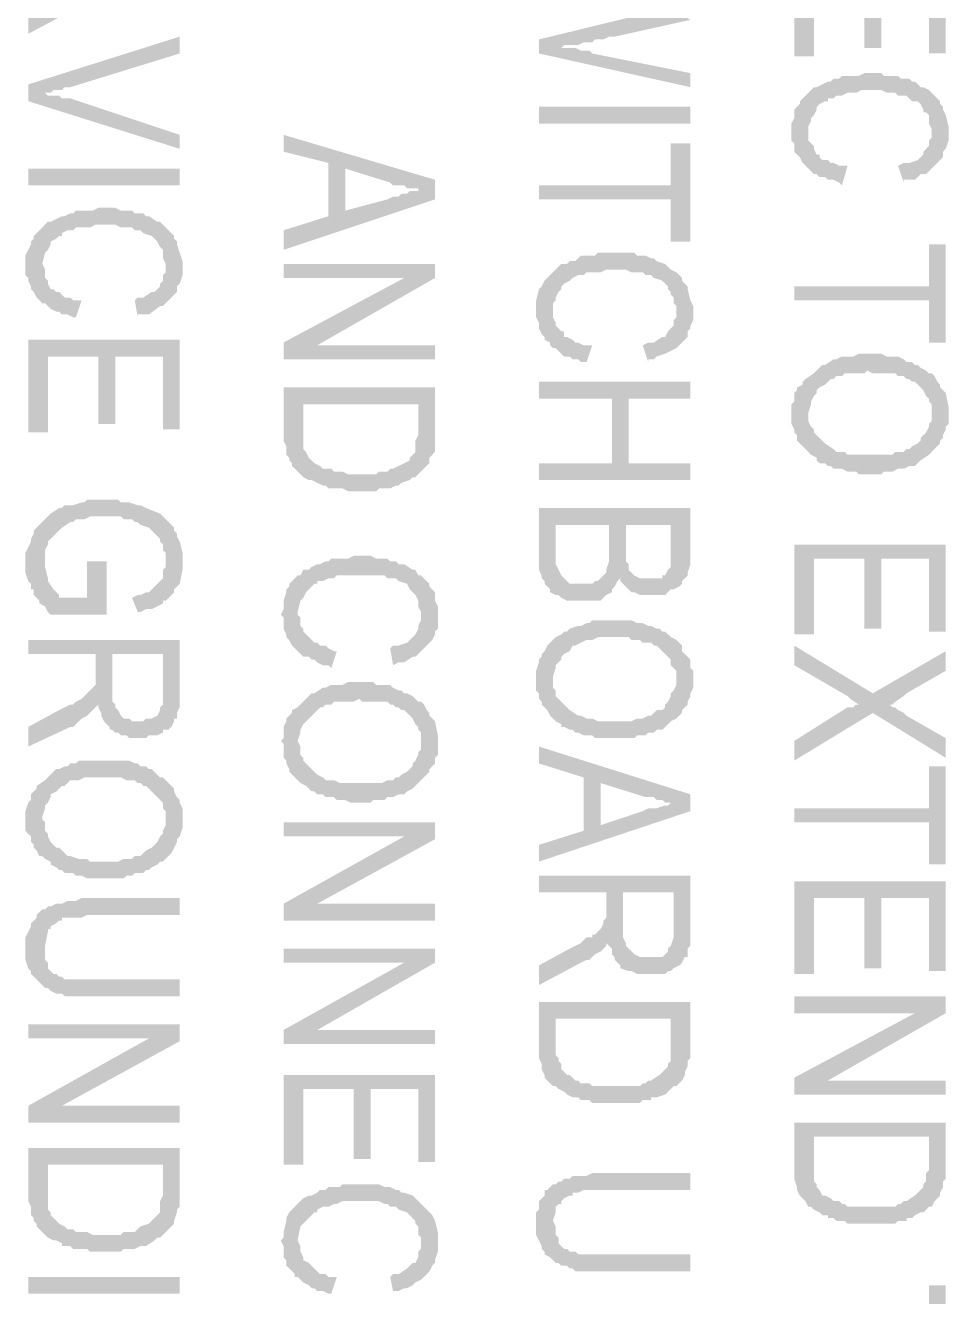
# Model space of a CAD drawing. Header units: inches. Extents: x -186 to 186, y -282 to 282.
# Drawn here: x -18.96 to -6.78, y -17.63 to -0.85 of the extents above; entities that cross this region are included whole.
import ezdxf

# ---------------------------------------------------------------- set-up
doc = ezdxf.new("R2010")
doc.units = ezdxf.units.IN
doc.header["$MEASUREMENT"] = 0
doc.layers.add('H', color=7, linetype='CONTINUOUS', lineweight=100)

msp = doc.modelspace()

# ---------------------------------------------------------------- hatches: boundary and pattern name
at = {"layer": 'H', "linetype": 'Continuous'}
for points in [[(-18, -0.37), (-18.037, 0.037), (-18.037, -0.037), (-18.037, -0.111), (-18.074, -0.148), (-18.111, -0.185), (-18.148, -0.222), (-18.185, -0.259), (-18.185, -0.296), (-18.222, -0.296), (-18.296, -0.333), (-18.333, -0.37), (-18.37, -0.37), (-18.444, -0.444), (-18.519, -0.481), (-18.926, -0.667), (-18.926, -0.963), (-18.37, -0.667), (-18.333, -0.667), (-18.296, -0.63), (-18.259, -0.593), (-18.222, -0.556), (-18.148, -0.519), (-18.074, -0.444), (-18.037, -0.407)], [(-6.815, -1.222), (-6.815, -0.037), (-8.815, -0.037), (-8.815, -1.259), (-8.556, -1.259), (-8.556, -0.259), (-7.889, -0.259), (-7.889, -1.148), (-7.667, -1.148), (-7.667, -0.259), (-7.037, -0.259), (-7.037, -1.222)], [(-10.185, -0.778), (-10.444, -0.63), (-10.667, -0.667), (-12.185, -1.037), (-11.889, -1.148), (-11.852, -1.111), (-11.815, -1.111), (-11.778, -1.111), (-11.704, -1.111), (-11.667, -1.111), (-11.593, -1.074), (-11.519, -1.074), (-11.481, -1.074), (-11.444, -1.037), (-11.37, -1.037), (-11.333, -1.037), (-11.259, -1), (-11.185, -1)], [(-16.926, -1.222), (-16.926, -1), (-18.926, -1.63), (-18.704, -1.741), (-18.63, -1.741), (-18.593, -1.704), (-18.519, -1.704), (-18.481, -1.704), (-18.444, -1.667), (-18.37, -1.667)], [(-10.185, -1.667), (-10.185, -1.481), (-11.481, -1.222), (-11.519, -1.185), (-11.593, -1.185), (-11.63, -1.185), (-11.704, -1.148), (-11.741, -1.148), (-11.815, -1.148), (-11.852, -1.148), (-11.889, -1.148), (-12.185, -1.037), (-12.185, -1.222)], [(-7, -1.741), (-7.037, -1.704), (-7.111, -1.667), (-7.148, -1.667), (-7.185, -1.63), (-7.222, -1.593), (-7.259, -1.593), (-7.296, -1.556), (-7.333, -1.556), (-7.407, -1.556), (-7.444, -1.519), (-7.519, -1.519), (-7.556, -1.519), (-7.63, -1.519), (-7.667, -1.481), (-7.889, -1.481), (-7.963, -1.519), (-8.037, -1.519), (-8.074, -1.519), (-8.148, -1.519), (-8.185, -1.519), (-8.222, -1.556), (-8.296, -1.556), (-8.333, -1.593), (-8.37, -1.593), (-8.444, -1.63), (-8.519, -1.667), (-8.556, -1.667), (-8.593, -1.704), (-8.63, -1.741), (-8.667, -1.778), (-8.741, -1.852), (-8.741, -1.889), (-8.778, -1.926), (-8.815, -1.963), (-8.815, -2.074), (-8.852, -2.148), (-8.852, -2.185), (-8.852, -2.259), (-8.852, -2.296), (-8.852, -2.37), (-8.815, -2.407), (-8.815, -2.444), (-8.815, -2.519), (-8.778, -2.556), (-8.741, -2.593), (-8.704, -2.667), (-8.667, -2.704), (-8.63, -2.741), (-8.63, -2.222), (-8.63, -2.185), (-8.593, -2.111), (-8.593, -2.074), (-8.556, -2.037), (-8.519, -1.963), (-8.519, -1.926), (-8.481, -1.889), (-8.407, -1.852), (-8.37, -1.852), (-8.37, -1.815), (-8.296, -1.815), (-8.259, -1.778), (-8.222, -1.778), (-8.185, -1.778), (-8.111, -1.741), (-8.037, -1.741), (-8, -1.741), (-7.926, -1.704), (-7.667, -1.704), (-7.593, -1.741), (-7.556, -1.741), (-7.481, -1.741), (-7.444, -1.778), (-7.407, -1.778), (-7.333, -1.778), (-7.296, -1.815), (-7.259, -1.852), (-7.185, -1.852), (-7.148, -1.889), (-7.111, -1.963), (-7.111, -2), (-7.074, -2), (-7.037, -2.037), (-7.037, -2.111), (-7.037, -2.148), (-7, -2.222), (-7, -2.259)], [(-16.926, -2.481), (-16.926, -2.296), (-18.37, -1.815), (-18.444, -1.815), (-18.481, -1.815), (-18.519, -1.778), (-18.593, -1.778), (-18.667, -1.778), (-18.704, -1.741), (-18.926, -1.63), (-18.926, -1.852)], [(-6.778, -2.259), (-6.778, -2.185), (-6.815, -2.037), (-6.852, -1.963), (-6.852, -1.926), (-6.889, -1.889), (-6.889, -1.852), (-6.926, -1.815), (-6.963, -1.778), (-7, -1.741), (-7, -2.259), (-7, -2.333), (-7.037, -2.37), (-7.037, -2.444), (-7.074, -2.481), (-7.111, -2.519), (-7.111, -2.556), (-7.148, -2.593), (-7.185, -2.63), (-7.296, -2.667), (-7.37, -2.667), (-7.444, -2.704), (-7.37, -2.926), (-7.37, -2.889), (-7.296, -2.889), (-7.222, -2.889), (-7.185, -2.852), (-7.148, -2.815), (-7.074, -2.815), (-7, -2.741), (-6.963, -2.704), (-6.926, -2.667), (-6.889, -2.63), (-6.852, -2.593), (-6.852, -2.519), (-6.815, -2.481), (-6.778, -2.37), (-6.778, -2.333)], [(-12.185, -2.148), (-10.185, -2.148), (-10.185, -1.926), (-12.185, -1.926)], [(-13.556, -3.148), (-13.556, -2.889), (-15.556, -2.296), (-15.556, -2.519), (-14.963, -2.667), (-14.963, -3.37), (-14.741, -2.741), (-14.148, -2.926), (-14.111, -2.963), (-14.037, -2.963), (-13.963, -2.963), (-13.926, -3), (-13.852, -3), (-13.815, -3), (-13.778, -3)], [(-8.111, -2.704), (-8.148, -2.704), (-8.222, -2.704), (-8.296, -2.667), (-8.333, -2.667), (-8.37, -2.63), (-8.444, -2.63), (-8.481, -2.593), (-8.481, -2.556), (-8.519, -2.556), (-8.556, -2.481), (-8.556, -2.444), (-8.593, -2.407), (-8.63, -2.37), (-8.63, -2.296), (-8.63, -2.222), (-8.63, -2.741), (-8.593, -2.778), (-8.556, -2.815), (-8.519, -2.815), (-8.481, -2.852), (-8.407, -2.852), (-8.37, -2.889), (-8.296, -2.889), (-8.222, -2.926), (-8.185, -2.963)], [(-10.185, -3.704), (-10.185, -2.407), (-10.444, -2.407), (-10.444, -2.963), (-12.185, -2.963), (-12.185, -3.148), (-10.444, -3.148), (-10.444, -3.704)], [(-18.926, -2.963), (-16.926, -2.963), (-16.926, -2.741), (-18.926, -2.741)], [(-13.556, -3.148), (-13.778, -3), (-13.778, -3.037), (-13.852, -3.037), (-13.889, -3.037), (-13.926, -3.074), (-14, -3.074), (-14.037, -3.111), (-14.111, -3.111), (-14.185, -3.148), (-14.741, -3.296), (-14.741, -2.741), (-14.963, -3.37), (-15.556, -3.556), (-15.556, -3.815)], [(-17.111, -3.519), (-17.148, -3.481), (-17.185, -3.444), (-17.222, -3.444), (-17.333, -3.37), (-17.37, -3.37), (-17.407, -3.333), (-17.444, -3.333), (-17.519, -3.333), (-17.556, -3.296), (-17.63, -3.296), (-17.667, -3.296), (-17.704, -3.296), (-17.778, -3.259), (-18, -3.259), (-18.074, -3.296), (-18.148, -3.296), (-18.185, -3.296), (-18.222, -3.296), (-18.296, -3.296), (-18.333, -3.333), (-18.37, -3.333), (-18.444, -3.37), (-18.481, -3.37), (-18.556, -3.407), (-18.63, -3.444), (-18.667, -3.444), (-18.704, -3.481), (-18.741, -3.519), (-18.778, -3.556), (-18.815, -3.593), (-18.852, -3.63), (-18.852, -3.667), (-18.889, -3.704), (-18.889, -3.741), (-18.963, -3.889), (-18.963, -3.963), (-18.963, -4.037), (-18.963, -4.074), (-18.963, -4.148), (-18.926, -4.185), (-18.926, -4.222), (-18.889, -4.296), (-18.889, -4.333), (-18.852, -4.37), (-18.815, -4.444), (-18.778, -4.481), (-18.741, -4.519), (-18.741, -4), (-18.704, -3.852), (-18.667, -3.815), (-18.63, -3.741), (-18.63, -3.704), (-18.556, -3.667), (-18.519, -3.63), (-18.481, -3.63), (-18.481, -3.593), (-18.407, -3.556), (-18.37, -3.556), (-18.333, -3.556), (-18.296, -3.519), (-18.222, -3.519), (-18.148, -3.519), (-18.111, -3.519), (-18.037, -3.481), (-17.778, -3.481), (-17.704, -3.519), (-17.667, -3.519), (-17.593, -3.519), (-17.556, -3.519), (-17.519, -3.556), (-17.444, -3.556), (-17.407, -3.593), (-17.296, -3.63), (-17.259, -3.667), (-17.222, -3.704), (-17.185, -3.778), (-17.148, -3.815), (-17.148, -3.852), (-17.148, -3.926), (-17.111, -4), (-17.111, -4.037)], [(-16.889, -4.037), (-16.889, -3.963), (-16.963, -3.741), (-16.963, -3.704), (-17, -3.667), (-17, -3.63), (-17.037, -3.593), (-17.074, -3.556), (-17.111, -3.519), (-17.111, -4.037), (-17.111, -4.111), (-17.148, -4.148), (-17.148, -4.222), (-17.185, -4.259), (-17.185, -4.296), (-17.222, -4.333), (-17.259, -4.37), (-17.296, -4.37), (-17.407, -4.444), (-17.481, -4.444), (-17.519, -4.481), (-17.481, -4.704), (-17.481, -4.667), (-17.407, -4.667), (-17.333, -4.667), (-17.185, -4.556), (-17.148, -4.556), (-17.111, -4.519), (-17.074, -4.481), (-17.037, -4.444), (-17, -4.407), (-16.963, -4.37), (-16.963, -4.296), (-16.926, -4.259), (-16.889, -4.148), (-16.889, -4.111)], [(-10.37, -4.111), (-10.444, -4.074), (-10.481, -4.037), (-10.519, -4), (-10.63, -3.963), (-10.667, -3.926), (-10.704, -3.926), (-10.778, -3.889), (-10.815, -3.889), (-10.889, -3.889), (-10.926, -3.852), (-11, -3.852), (-11.037, -3.852), (-11.296, -3.852), (-11.333, -3.852), (-11.407, -3.852), (-11.444, -3.889), (-11.519, -3.889), (-11.556, -3.889), (-11.63, -3.889), (-11.667, -3.926), (-11.704, -3.963), (-11.778, -3.963), (-11.815, -4), (-11.889, -4), (-11.926, -4.037), (-11.963, -4.074), (-12, -4.111), (-12.037, -4.148), (-12.111, -4.222), (-12.148, -4.296), (-12.185, -4.333), (-12.222, -4.481), (-12.222, -4.556), (-12.222, -4.63), (-12.222, -4.667), (-12.222, -4.704), (-12.185, -4.778), (-12.185, -4.815), (-12.185, -4.852), (-12.148, -4.926), (-12.111, -4.963), (-12.111, -5), (-12.037, -5.037), (-12.037, -5.074), (-12, -5.111), (-12, -4.593), (-12, -4.519), (-11.963, -4.481), (-11.963, -4.444), (-11.926, -4.37), (-11.889, -4.333), (-11.889, -4.296), (-11.852, -4.259), (-11.778, -4.222), (-11.741, -4.185), (-11.667, -4.148), (-11.63, -4.148), (-11.593, -4.148), (-11.556, -4.111), (-11.481, -4.111), (-11.444, -4.111), (-11.37, -4.111), (-11.296, -4.074), (-11.037, -4.074), (-10.963, -4.111), (-10.926, -4.111), (-10.852, -4.111), (-10.815, -4.111), (-10.778, -4.148), (-10.704, -4.148), (-10.667, -4.185), (-10.556, -4.222), (-10.519, -4.259), (-10.481, -4.296), (-10.481, -4.333), (-10.444, -4.37), (-10.444, -4.407), (-10.407, -4.444), (-10.407, -4.519), (-10.37, -4.556), (-10.37, -4.63)], [(-6.815, -5.037), (-6.815, -3.741), (-7.037, -3.741), (-7.037, -4.296), (-8.815, -4.296), (-8.815, -4.481), (-7.037, -4.481), (-7.037, -5.037)], [(-18.222, -4.481), (-18.259, -4.481), (-18.333, -4.481), (-18.37, -4.444), (-18.444, -4.444), (-18.481, -4.407), (-18.519, -4.37), (-18.556, -4.37), (-18.593, -4.333), (-18.63, -4.333), (-18.667, -4.259), (-18.667, -4.222), (-18.704, -4.185), (-18.704, -4.148), (-18.704, -4.074), (-18.741, -4), (-18.741, -4.519), (-18.704, -4.519), (-18.667, -4.556), (-18.63, -4.593), (-18.556, -4.63), (-18.519, -4.63), (-18.481, -4.667), (-18.407, -4.667), (-18.333, -4.704), (-18.296, -4.704)], [(-13.556, -4.185), (-13.556, -4), (-15.556, -4), (-15.556, -4.185), (-13.963, -4.185)], [(-13.556, -4.185), (-13.963, -4.185), (-15.556, -5.037), (-15.111, -5.074)], [(-10.148, -4.63), (-10.148, -4.556), (-10.185, -4.481), (-10.222, -4.333), (-10.222, -4.296), (-10.296, -4.222), (-10.296, -4.185), (-10.333, -4.148), (-10.37, -4.111), (-10.37, -4.63), (-10.37, -4.704), (-10.407, -4.741), (-10.407, -4.815), (-10.444, -4.852), (-10.481, -4.889), (-10.519, -4.963), (-10.556, -4.963), (-10.667, -5.037), (-10.741, -5.037), (-10.815, -5.074), (-10.741, -5.296), (-10.741, -5.259), (-10.667, -5.259), (-10.63, -5.222), (-10.519, -5.185), (-10.444, -5.148), (-10.37, -5.111), (-10.333, -5.074), (-10.296, -5.037), (-10.259, -5), (-10.222, -4.963), (-10.222, -4.889), (-10.185, -4.852), (-10.185, -4.815), (-10.148, -4.741), (-10.148, -4.704)], [(-11.481, -5.074), (-11.519, -5.074), (-11.593, -5.074), (-11.667, -5.037), (-11.704, -5.037), (-11.741, -5), (-11.815, -4.963), (-11.852, -4.963), (-11.852, -4.889), (-11.889, -4.889), (-11.926, -4.852), (-11.963, -4.815), (-11.963, -4.778), (-12, -4.704), (-12, -4.667), (-12, -4.593), (-12, -5.111), (-11.963, -5.111), (-11.926, -5.148), (-11.889, -5.185), (-11.852, -5.222), (-11.778, -5.222), (-11.741, -5.259), (-11.667, -5.259), (-11.63, -5.296), (-11.556, -5.296)], [(-16.926, -6.185), (-16.926, -5), (-18.926, -5), (-18.926, -6.222), (-18.667, -6.222), (-18.667, -5.222), (-18, -5.222), (-18, -6.111), (-17.778, -6.111), (-17.778, -5.222), (-17.148, -5.222), (-17.148, -6.185)], [(-13.556, -5.259), (-13.556, -5.074), (-15.111, -5.074), (-15.556, -5.037), (-15.556, -5.259)], [(-6.778, -5.963), (-6.778, -5.889), (-6.815, -5.704), (-6.852, -5.667), (-6.889, -5.63), (-6.889, -5.593), (-6.926, -5.556), (-6.963, -5.481), (-7, -5.444), (-7.037, -5.444), (-7.074, -5.407), (-7.148, -5.37), (-7.185, -5.333), (-7.222, -5.333), (-7.259, -5.296), (-7.333, -5.296), (-7.37, -5.259), (-7.444, -5.222), (-7.481, -5.222), (-7.519, -5.222), (-7.593, -5.222), (-7.667, -5.185), (-7.963, -5.185), (-8.037, -5.222), (-8.111, -5.222), (-8.148, -5.222), (-8.185, -5.222), (-8.259, -5.259), (-8.296, -5.259), (-8.407, -5.333), (-8.444, -5.333), (-8.481, -5.37), (-8.519, -5.407), (-8.556, -5.444), (-8.667, -5.519), (-8.704, -5.556), (-8.704, -5.593), (-8.778, -5.63), (-8.778, -5.667), (-8.815, -5.704), (-8.815, -5.778), (-8.815, -5.815), (-8.852, -5.852), (-8.852, -5.926), (-8.852, -5.963), (-8.852, -6), (-8.852, -6.111), (-8.815, -6.185), (-8.815, -6.222), (-8.778, -6.259), (-8.778, -6.333), (-8.741, -6.37), (-8.704, -6.407), (-8.667, -6.444), (-8.63, -6.481), (-8.63, -5.963), (-8.593, -5.852), (-8.593, -5.815), (-8.556, -5.741), (-8.519, -5.704), (-8.519, -5.667), (-8.481, -5.63), (-8.407, -5.593), (-8.37, -5.556), (-8.333, -5.519), (-8.296, -5.519), (-8.259, -5.481), (-8.185, -5.481), (-8.148, -5.444), (-8.111, -5.444), (-8.037, -5.444), (-7.889, -5.444), (-7.852, -5.407), (-7.778, -5.444), (-7.63, -5.444), (-7.593, -5.444), (-7.519, -5.444), (-7.481, -5.444), (-7.444, -5.481), (-7.37, -5.481), (-7.333, -5.519), (-7.296, -5.519), (-7.259, -5.556), (-7.222, -5.556), (-7.148, -5.63), (-7.111, -5.667), (-7.074, -5.741), (-7.037, -5.778), (-7.037, -5.815), (-7, -5.852), (-7, -6.481), (-6.963, -6.444), (-6.926, -6.407), (-6.889, -6.37), (-6.889, -6.333), (-6.852, -6.296), (-6.852, -6.259), (-6.815, -6.185), (-6.815, -6.148), (-6.778, -6.111), (-6.778, -6.037)], [(-13.556, -6.185), (-13.556, -5.63), (-15.556, -5.63), (-15.556, -6.333), (-15.519, -6.407), (-15.519, -6.444), (-15.519, -6.519), (-15.481, -6.556), (-15.481, -6.593), (-15.444, -6.63), (-15.444, -6.667), (-15.407, -6.704), (-15.37, -6.741), (-15.333, -6.778), (-15.296, -5.852), (-13.778, -5.852), (-13.778, -6.185), (-13.778, -6.778), (-13.741, -6.741), (-13.704, -6.704), (-13.667, -6.667), (-13.63, -6.63), (-13.63, -6.556), (-13.556, -6.481), (-13.556, -6.444), (-13.556, -6.37), (-13.556, -6.333), (-13.556, -6.259)], [(-10.185, -5.778), (-10.185, -5.556), (-12.185, -5.556), (-12.185, -5.778), (-11.222, -5.778), (-11.222, -6.63), (-11, -5.778)], [(-13.778, -6.778), (-13.778, -6.185), (-13.778, -6.259), (-13.815, -6.333), (-13.815, -6.37), (-13.815, -6.444), (-13.815, -6.481), (-13.852, -6.519), (-13.889, -6.556), (-13.889, -6.593), (-13.963, -6.63), (-14.037, -6.667), (-14.111, -6.704), (-14.148, -6.704), (-14.185, -6.741), (-14.222, -6.741), (-14.296, -6.741), (-14.333, -6.778), (-14.481, -6.778), (-14.519, -6.778), (-14.593, -6.778), (-14.667, -6.778), (-14.704, -6.778), (-14.778, -6.741), (-14.815, -6.741), (-14.889, -6.741), (-14.926, -6.704), (-14.963, -6.704), (-15.037, -6.704), (-15.074, -6.667), (-15.148, -6.63), (-15.185, -6.593), (-15.222, -6.556), (-15.259, -6.481), (-15.296, -6.444), (-15.296, -6.333), (-15.296, -5.852), (-15.333, -6.778), (-15.296, -6.815), (-15.222, -6.852), (-15.185, -6.852), (-15.111, -6.889), (-15.037, -6.926), (-15, -6.926), (-14.963, -6.963), (-14.889, -6.963), (-14.852, -6.963), (-14.778, -6.963), (-14.704, -7), (-14.333, -7), (-14.296, -6.963), (-14.222, -6.963), (-14.185, -6.963), (-14.148, -6.963), (-14.074, -6.926), (-14.037, -6.926), (-14, -6.889), (-13.889, -6.852), (-13.852, -6.815), (-13.815, -6.815)], [(-10.185, -6.852), (-10.185, -6.63), (-11, -6.63), (-11, -5.778), (-11.222, -6.63), (-12.185, -6.63), (-12.185, -6.852)], [(-7, -6.481), (-7, -6), (-7, -6.074), (-7.037, -6.111), (-7.037, -6.148), (-7.074, -6.222), (-7.111, -6.259), (-7.148, -6.296), (-7.148, -6.333), (-7.185, -6.37), (-7.259, -6.407), (-7.296, -6.444), (-7.333, -6.444), (-7.37, -6.481), (-7.444, -6.481), (-7.481, -6.481), (-7.519, -6.519), (-7.556, -6.519), (-7.63, -6.519), (-8, -6.519), (-8.037, -6.519), (-8.111, -6.519), (-8.148, -6.481), (-8.185, -6.481), (-8.259, -6.481), (-8.296, -6.444), (-8.407, -6.37), (-8.444, -6.333), (-8.481, -6.296), (-8.519, -6.259), (-8.556, -6.222), (-8.556, -6.185), (-8.593, -6.148), (-8.63, -6.074), (-8.63, -6.037), (-8.63, -5.963), (-8.63, -6.481), (-8.593, -6.519), (-8.519, -6.556), (-8.519, -6.593), (-8.481, -6.63), (-8.407, -6.63), (-8.37, -6.667), (-8.333, -6.667), (-8.296, -6.704), (-8.222, -6.704), (-8.185, -6.704), (-8.111, -6.741), (-8.037, -6.741), (-8, -6.741), (-7.963, -6.778), (-7.667, -6.778), (-7.63, -6.741), (-7.556, -6.741), (-7.519, -6.741), (-7.444, -6.704), (-7.407, -6.704), (-7.37, -6.704), (-7.296, -6.667), (-7.259, -6.667), (-7.222, -6.667), (-7.185, -6.63), (-7.148, -6.593), (-7.037, -6.519)], [(-16.889, -7.926), (-16.889, -7.815), (-16.926, -7.667), (-16.963, -7.593), (-16.963, -7.556), (-17, -7.519), (-17, -7.481), (-17.037, -7.444), (-17.074, -7.407), (-17.111, -7.37), (-17.148, -7.333), (-17.185, -7.296), (-17.37, -7.222), (-17.444, -7.185), (-17.481, -7.185), (-17.593, -7.148), (-17.63, -7.148), (-17.704, -7.148), (-17.741, -7.111), (-17.852, -7.111), (-17.926, -7.111), (-17.963, -7.111), (-18, -7.111), (-18.148, -7.111), (-18.185, -7.148), (-18.222, -7.148), (-18.333, -7.185), (-18.37, -7.185), (-18.444, -7.185), (-18.481, -7.222), (-18.519, -7.222), (-18.63, -7.296), (-18.667, -7.333), (-18.704, -7.37), (-18.741, -7.407), (-18.778, -7.444), (-18.815, -7.481), (-18.852, -7.519), (-18.852, -7.556), (-18.889, -7.63), (-18.889, -7.667), (-18.963, -7.815), (-18.963, -7.889), (-18.963, -7.963), (-18.963, -8.037), (-18.963, -8.074), (-18.926, -8.185), (-18.889, -8.222), (-18.889, -8.296), (-18.852, -8.296), (-18.852, -8.37), (-18.815, -8.407), (-18.778, -8.444), (-18.778, -8.481), (-18.704, -8.519), (-18.704, -7.926), (-18.704, -7.852), (-18.704, -7.815), (-18.704, -7.778), (-18.667, -7.704), (-18.667, -7.667), (-18.63, -7.63), (-18.593, -7.593), (-18.556, -7.556), (-18.519, -7.519), (-18.481, -7.481), (-18.37, -7.407), (-18.333, -7.407), (-18.296, -7.37), (-18.222, -7.37), (-18.185, -7.37), (-18.111, -7.333), (-18.037, -7.333), (-18, -7.333), (-17.852, -7.333), (-17.778, -7.333), (-17.704, -7.333), (-17.667, -7.37), (-17.63, -7.37), (-17.556, -7.37), (-17.519, -7.407), (-17.481, -7.407), (-17.444, -7.444), (-17.333, -7.481), (-17.296, -7.519), (-17.259, -7.556), (-17.222, -7.593), (-17.185, -7.63), (-17.185, -7.667), (-17.148, -7.704), (-17.148, -7.778), (-17.111, -7.815), (-17.111, -7.926), (-17.111, -8.444), (-17.037, -8.37), (-17, -8.333), (-17, -8.296), (-16.963, -8.259), (-16.926, -8.222), (-16.889, -8.037), (-16.889, -8)], [(-10.185, -7.852), (-10.185, -7.222), (-12.185, -7.222), (-12.185, -7.926), (-12.185, -8), (-12.185, -8.037), (-12.148, -8.111), (-12.148, -8.148), (-12.111, -8.185), (-12.111, -8.222), (-12.037, -8.296), (-12.037, -8.333), (-11.963, -8.37), (-11.963, -7.444), (-11.259, -7.444), (-11.259, -7.815), (-11.222, -8.333), (-11.222, -8.296), (-11.185, -8.259), (-11.148, -8.185), (-11.111, -8.148), (-11.111, -8.185), (-11.074, -8.222), (-11.037, -8.259), (-11.037, -7.444), (-10.444, -7.444), (-10.444, -7.778), (-10.407, -8.296), (-10.333, -8.259), (-10.296, -8.222), (-10.296, -8.185), (-10.259, -8.148), (-10.222, -8.111), (-10.222, -8.074), (-10.185, -7.963), (-10.185, -7.889)], [(-11.222, -8.333), (-11.259, -7.815), (-11.259, -7.926), (-11.296, -8.037), (-11.296, -8.074), (-11.333, -8.111), (-11.37, -8.148), (-11.407, -8.185), (-11.444, -8.185), (-11.481, -8.222), (-11.556, -8.222), (-11.63, -8.222), (-11.667, -8.222), (-11.704, -8.222), (-11.778, -8.222), (-11.815, -8.185), (-11.852, -8.148), (-11.889, -8.111), (-11.926, -8.037), (-11.963, -7.963), (-11.963, -7.444), (-11.963, -8.37), (-11.926, -8.37), (-11.889, -8.407), (-11.815, -8.444), (-11.778, -8.444), (-11.704, -8.444), (-11.481, -8.444), (-11.444, -8.444), (-11.37, -8.444), (-11.296, -8.37)], [(-10.407, -8.296), (-10.444, -7.778), (-10.444, -7.889), (-10.444, -7.926), (-10.444, -7.963), (-10.444, -8), (-10.481, -8.037), (-10.519, -8.111), (-10.556, -8.111), (-10.556, -8.148), (-10.63, -8.148), (-10.667, -8.148), (-10.815, -8.148), (-10.852, -8.148), (-10.926, -8.111), (-10.963, -8.074), (-11, -8.037), (-11, -8), (-11, -7.963), (-11.037, -7.926), (-11.037, -7.444), (-11.037, -8.259), (-11, -8.296), (-10.963, -8.333), (-10.926, -8.333), (-10.852, -8.37), (-10.815, -8.37), (-10.593, -8.37), (-10.519, -8.37), (-10.481, -8.333), (-10.444, -8.296)], [(-6.815, -8.852), (-6.815, -7.704), (-8.815, -7.704), (-8.815, -8.889), (-8.556, -8.889), (-8.556, -7.889), (-7.889, -7.889), (-7.889, -8.815), (-7.667, -8.815), (-7.667, -7.889), (-7.037, -7.889), (-7.037, -8.852)], [(-13.741, -8.111), (-13.778, -8.111), (-13.815, -8.037), (-13.852, -8.037), (-13.963, -7.963), (-14, -7.963), (-14.037, -7.963), (-14.074, -7.926), (-14.148, -7.926), (-14.185, -7.889), (-14.222, -7.889), (-14.296, -7.889), (-14.333, -7.889), (-14.407, -7.852), (-14.63, -7.852), (-14.704, -7.889), (-14.778, -7.889), (-14.815, -7.889), (-14.852, -7.889), (-14.926, -7.889), (-14.963, -7.926), (-15, -7.926), (-15.074, -7.963), (-15.111, -7.963), (-15.185, -8), (-15.222, -8.037), (-15.296, -8.037), (-15.333, -8.111), (-15.37, -8.111), (-15.407, -8.148), (-15.444, -8.185), (-15.481, -8.222), (-15.481, -8.259), (-15.519, -8.296), (-15.519, -8.333), (-15.556, -8.444), (-15.556, -8.519), (-15.556, -8.556), (-15.593, -8.63), (-15.556, -8.667), (-15.556, -8.741), (-15.556, -8.778), (-15.556, -8.815), (-15.519, -8.889), (-15.519, -8.926), (-15.481, -8.963), (-15.444, -9.037), (-15.407, -9.074), (-15.37, -9.111), (-15.37, -8.63), (-15.37, -8.593), (-15.333, -8.444), (-15.296, -8.407), (-15.259, -8.333), (-15.222, -8.296), (-15.185, -8.259), (-15.148, -8.222), (-15.111, -8.222), (-15.111, -8.185), (-15.037, -8.185), (-14.963, -8.148), (-14.889, -8.148), (-14.852, -8.111), (-14.778, -8.111), (-14.741, -8.111), (-14.667, -8.111), (-14.407, -8.111), (-14.333, -8.111), (-14.296, -8.111), (-14.222, -8.111), (-14.185, -8.148), (-14.148, -8.148), (-14.074, -8.148), (-14.037, -8.185), (-13.926, -8.222), (-13.889, -8.296), (-13.852, -8.333), (-13.815, -8.37), (-13.778, -8.444), (-13.778, -8.481), (-13.778, -8.519), (-13.741, -8.593), (-13.741, -8.63)], [(-17.889, -8.63), (-17.889, -7.926), (-18.148, -7.926), (-18.148, -8.407), (-18.519, -8.407), (-18.519, -8.37), (-18.556, -8.333), (-18.593, -8.296), (-18.667, -8.185), (-18.667, -8.148), (-18.704, -8), (-18.704, -7.926), (-18.704, -8.519), (-18.667, -8.593), (-18.63, -8.63)], [(-17.111, -8.444), (-17.111, -7.926), (-17.111, -8), (-17.148, -8.037), (-17.148, -8.111), (-17.148, -8.148), (-17.185, -8.185), (-17.222, -8.222), (-17.259, -8.259), (-17.296, -8.296), (-17.333, -8.333), (-17.37, -8.333), (-17.444, -8.37), (-17.481, -8.37), (-17.556, -8.407), (-17.481, -8.593), (-17.444, -8.593), (-17.37, -8.556), (-17.333, -8.556), (-17.296, -8.556), (-17.222, -8.519), (-17.148, -8.481), (-17.148, -8.444)], [(-13.519, -8.63), (-13.519, -8.556), (-13.519, -8.519), (-13.556, -8.444), (-13.556, -8.333), (-13.593, -8.296), (-13.63, -8.259), (-13.63, -8.222), (-13.667, -8.185), (-13.704, -8.148), (-13.741, -8.111), (-13.741, -8.63), (-13.741, -8.704), (-13.778, -8.778), (-13.778, -8.815), (-13.815, -8.889), (-13.852, -8.926), (-13.889, -8.963), (-13.926, -9), (-14.037, -9.037), (-14.111, -9.037), (-14.148, -9.074), (-14.111, -9.296), (-14.037, -9.259), (-13.963, -9.259), (-13.852, -9.185), (-13.815, -9.185), (-13.778, -9.148), (-13.741, -9.111), (-13.704, -9.074), (-13.667, -9.037), (-13.63, -9), (-13.593, -8.963), (-13.556, -8.889), (-13.556, -8.852), (-13.519, -8.815), (-13.519, -8.778), (-13.519, -8.704)], [(-14.852, -9.111), (-14.889, -9.111), (-14.963, -9.074), (-15, -9.037), (-15.074, -9.037), (-15.111, -9), (-15.148, -9), (-15.185, -8.963), (-15.222, -8.926), (-15.296, -8.852), (-15.296, -8.815), (-15.333, -8.778), (-15.333, -8.741), (-15.333, -8.667), (-15.37, -8.63), (-15.37, -9.111), (-15.333, -9.148), (-15.296, -9.185), (-15.222, -9.185), (-15.185, -9.222), (-15.148, -9.222), (-15.111, -9.259), (-15.037, -9.296), (-14.963, -9.296), (-14.926, -9.333)], [(-10.148, -9.481), (-10.148, -9.37), (-10.185, -9.333), (-10.185, -9.222), (-10.222, -9.185), (-10.259, -9.148), (-10.296, -9.111), (-10.296, -9.037), (-10.333, -9), (-10.37, -8.963), (-10.444, -8.926), (-10.481, -8.889), (-10.519, -8.852), (-10.556, -8.852), (-10.593, -8.815), (-10.63, -8.815), (-10.704, -8.778), (-10.741, -8.778), (-10.815, -8.741), (-10.852, -8.741), (-10.889, -8.741), (-10.963, -8.704), (-11.037, -8.704), (-11.333, -8.704), (-11.407, -8.704), (-11.481, -8.704), (-11.519, -8.741), (-11.556, -8.741), (-11.63, -8.778), (-11.667, -8.778), (-11.778, -8.815), (-11.815, -8.852), (-11.852, -8.852), (-11.889, -8.889), (-11.963, -8.926), (-12, -8.963), (-12.037, -9), (-12.074, -9.037), (-12.111, -9.111), (-12.148, -9.148), (-12.148, -9.185), (-12.185, -9.222), (-12.185, -9.259), (-12.222, -9.37), (-12.222, -9.444), (-12.222, -9.481), (-12.222, -9.519), (-12.222, -9.63), (-12.185, -9.667), (-12.185, -9.741), (-12.148, -9.778), (-12.148, -9.815), (-12.111, -9.852), (-12.074, -9.889), (-12.037, -9.963), (-12, -10), (-12, -9.444), (-11.963, -9.333), (-11.963, -9.296), (-11.926, -9.259), (-11.889, -9.222), (-11.889, -9.185), (-11.852, -9.148), (-11.778, -9.111), (-11.741, -9.037), (-11.704, -9.037), (-11.63, -9), (-11.556, -8.963), (-11.519, -8.963), (-11.481, -8.963), (-11.407, -8.926), (-11.296, -8.926), (-11.222, -8.926), (-11.148, -8.926), (-11, -8.926), (-10.963, -8.963), (-10.889, -8.963), (-10.852, -8.963), (-10.815, -9), (-10.741, -9), (-10.704, -9), (-10.667, -9.037), (-10.63, -9.037), (-10.593, -9.074), (-10.556, -9.111), (-10.519, -9.148), (-10.481, -9.185), (-10.444, -9.222), (-10.444, -9.296), (-10.407, -9.333), (-10.37, -9.37), (-10.37, -10), (-10.333, -9.963), (-10.296, -9.926), (-10.296, -9.889), (-10.259, -9.852), (-10.222, -9.815), (-10.222, -9.778), (-10.185, -9.704), (-10.185, -9.667), (-10.148, -9.593), (-10.148, -9.556)], [(-16.926, -9.667), (-16.926, -8.963), (-18.926, -8.963), (-18.926, -9.148), (-18.037, -9.148), (-18.037, -9.407), (-18, -9.815), (-18, -9.852), (-17.963, -9.926), (-17.963, -9.963), (-17.926, -10.037), (-17.889, -10.074), (-17.852, -10.111), (-17.852, -10.148), (-17.815, -10.148), (-17.815, -9.148), (-17.148, -9.148), (-17.148, -9.667), (-17.148, -10.148), (-17.074, -10.148), (-17.037, -10.111), (-17, -10.037), (-17, -10), (-16.963, -10), (-16.963, -9.963), (-16.963, -9.926), (-16.926, -9.852), (-16.926, -9.741)], [(-7.778, -9.667), (-8.815, -9.037), (-8.815, -9.296), (-8.111, -9.704), (-8.074, -9.741), (-7.963, -9.815)], [(-17.148, -10.148), (-17.148, -9.667), (-17.148, -9.778), (-17.148, -9.815), (-17.185, -9.852), (-17.185, -9.889), (-17.222, -9.963), (-17.296, -10), (-17.37, -10), (-17.407, -10.037), (-17.556, -10.037), (-17.593, -10), (-17.667, -10), (-17.704, -9.963), (-17.741, -9.889), (-17.778, -9.852), (-17.778, -9.815), (-17.815, -9.778), (-17.815, -9.148), (-17.815, -10.148), (-17.778, -10.185), (-17.741, -10.185), (-17.704, -10.222), (-17.63, -10.222), (-17.593, -10.259), (-17.37, -10.259), (-17.333, -10.222), (-17.259, -10.222), (-17.222, -10.222), (-17.148, -10.185)], [(-6.815, -9.37), (-6.815, -9.111), (-7.778, -9.667), (-7.963, -9.815), (-8, -9.815), (-8.037, -9.852), (-8.111, -9.852), (-8.815, -10.296), (-8.815, -10.556), (-7.778, -9.926), (-7.556, -9.815), (-7.519, -9.815), (-7.481, -9.778), (-7.37, -9.704), (-7.333, -9.667)], [(-18, -9.815), (-18.037, -9.407), (-18.037, -9.481), (-18.037, -9.556), (-18.074, -9.593), (-18.111, -9.63), (-18.148, -9.667), (-18.185, -9.704), (-18.222, -9.741), (-18.296, -9.778), (-18.333, -9.815), (-18.37, -9.815), (-18.444, -9.852), (-18.519, -9.889), (-18.926, -10.111), (-18.926, -10.37), (-18.37, -10.111), (-18.333, -10.111), (-18.296, -10.074), (-18.259, -10.037), (-18.222, -10), (-18.148, -9.963), (-18.111, -9.926), (-18.074, -9.889), (-18.037, -9.852)], [(-13.519, -10.296), (-13.519, -10.222), (-13.556, -10.037), (-13.593, -10), (-13.63, -9.963), (-13.63, -9.926), (-13.667, -9.889), (-13.704, -9.815), (-13.741, -9.778), (-13.778, -9.778), (-13.815, -9.741), (-13.852, -9.704), (-13.926, -9.667), (-13.963, -9.667), (-14, -9.63), (-14.037, -9.63), (-14.111, -9.593), (-14.148, -9.556), (-14.222, -9.556), (-14.259, -9.556), (-14.333, -9.556), (-14.37, -9.519), (-14.704, -9.519), (-14.778, -9.556), (-14.815, -9.556), (-14.889, -9.556), (-14.926, -9.556), (-15, -9.593), (-15.037, -9.593), (-15.148, -9.667), (-15.185, -9.667), (-15.222, -9.704), (-15.259, -9.741), (-15.296, -9.778), (-15.37, -9.852), (-15.444, -9.889), (-15.444, -9.926), (-15.481, -9.963), (-15.519, -10), (-15.519, -10.037), (-15.556, -10.111), (-15.556, -10.148), (-15.556, -10.185), (-15.556, -10.259), (-15.593, -10.296), (-15.556, -10.333), (-15.556, -10.444), (-15.556, -10.519), (-15.519, -10.556), (-15.519, -10.593), (-15.481, -10.667), (-15.481, -10.704), (-15.444, -10.741), (-15.407, -10.778), (-15.37, -10.815), (-15.37, -10.296), (-15.333, -10.185), (-15.333, -10.148), (-15.296, -10.074), (-15.259, -10.037), (-15.222, -10), (-15.185, -9.963), (-15.148, -9.926), (-15.111, -9.889), (-15.074, -9.852), (-15.037, -9.852), (-15, -9.815), (-14.926, -9.815), (-14.889, -9.778), (-14.815, -9.778), (-14.778, -9.778), (-14.63, -9.778), (-14.556, -9.741), (-14.519, -9.778), (-14.37, -9.778), (-14.333, -9.778), (-14.259, -9.778), (-14.185, -9.778), (-14.148, -9.815), (-14.111, -9.815), (-14.074, -9.852), (-14.037, -9.852), (-14, -9.889), (-13.963, -9.889), (-13.926, -9.926), (-13.889, -9.963), (-13.852, -10), (-13.815, -10.074), (-13.778, -10.111), (-13.778, -10.148), (-13.741, -10.185), (-13.741, -10.815), (-13.704, -10.778), (-13.667, -10.741), (-13.63, -10.704), (-13.63, -10.667), (-13.593, -10.63), (-13.556, -10.593), (-13.556, -10.519), (-13.519, -10.481), (-13.519, -10.444), (-13.519, -10.37)], [(-10.37, -10), (-10.37, -9.481), (-10.37, -9.556), (-10.407, -9.63), (-10.444, -9.667), (-10.444, -9.704), (-10.481, -9.778), (-10.519, -9.815), (-10.519, -9.852), (-10.556, -9.889), (-10.63, -9.889), (-10.667, -9.926), (-10.704, -9.963), (-10.741, -9.963), (-10.815, -10), (-10.852, -10), (-10.889, -10), (-10.963, -10.037), (-11, -10.037), (-11.37, -10.037), (-11.407, -10.037), (-11.481, -10), (-11.519, -10), (-11.556, -10), (-11.63, -9.963), (-11.667, -9.963), (-11.778, -9.889), (-11.852, -9.815), (-11.889, -9.778), (-11.926, -9.741), (-11.963, -9.704), (-11.963, -9.63), (-12, -9.593), (-12, -9.519), (-12, -9.481), (-12, -10), (-11.963, -10.037), (-11.889, -10.074), (-11.889, -10.111), (-11.852, -10.111), (-11.778, -10.148), (-11.741, -10.148), (-11.704, -10.185), (-11.667, -10.185), (-11.593, -10.222), (-11.556, -10.222), (-11.481, -10.222), (-11.444, -10.259), (-11.37, -10.259), (-11.333, -10.259), (-11.037, -10.259), (-11, -10.259), (-10.926, -10.259), (-10.889, -10.222), (-10.815, -10.222), (-10.778, -10.222), (-10.741, -10.185), (-10.667, -10.185), (-10.63, -10.148), (-10.556, -10.148), (-10.519, -10.111), (-10.481, -10.074), (-10.444, -10.037)], [(-6.815, -10.519), (-6.815, -10.259), (-7.333, -9.963), (-7.37, -9.926), (-7.444, -9.889), (-7.481, -9.852), (-7.519, -9.852), (-7.556, -9.815), (-7.778, -9.926)], [(-13.741, -10.815), (-13.741, -10.333), (-13.741, -10.407), (-13.778, -10.444), (-13.778, -10.481), (-13.815, -10.556), (-13.852, -10.593), (-13.852, -10.63), (-13.889, -10.667), (-13.926, -10.704), (-14, -10.741), (-14.037, -10.778), (-14.074, -10.778), (-14.111, -10.815), (-14.148, -10.815), (-14.185, -10.815), (-14.259, -10.852), (-14.296, -10.852), (-14.37, -10.852), (-14.704, -10.852), (-14.778, -10.852), (-14.815, -10.852), (-14.889, -10.815), (-14.926, -10.815), (-15, -10.815), (-15.037, -10.778), (-15.111, -10.741), (-15.148, -10.704), (-15.185, -10.667), (-15.222, -10.63), (-15.259, -10.593), (-15.296, -10.556), (-15.296, -10.519), (-15.333, -10.481), (-15.333, -10.407), (-15.333, -10.37), (-15.37, -10.296), (-15.37, -10.815), (-15.333, -10.852), (-15.259, -10.889), (-15.222, -10.926), (-15.185, -10.963), (-15.148, -10.963), (-15.111, -11), (-15.037, -11), (-15, -11.037), (-14.963, -11.037), (-14.889, -11.037), (-14.852, -11.074), (-14.778, -11.074), (-14.741, -11.074), (-14.667, -11.111), (-14.407, -11.111), (-14.37, -11.074), (-14.296, -11.074), (-14.222, -11.074), (-14.185, -11.037), (-14.148, -11.037), (-14.111, -11.037), (-14.037, -11), (-14, -11), (-13.963, -11), (-13.926, -10.963), (-13.852, -10.926), (-13.815, -10.889), (-13.778, -10.852)], [(-10.185, -11.222), (-10.185, -11), (-12.185, -10.37), (-12.185, -10.593), (-11.593, -10.778), (-11.593, -11.481), (-11.37, -10.852), (-10.778, -11.037), (-10.741, -11.037), (-10.667, -11.037), (-10.63, -11.074), (-10.556, -11.074), (-10.519, -11.111), (-10.444, -11.111), (-10.407, -11.111)], [(-16.889, -11.333), (-16.889, -11.222), (-16.889, -11.185), (-16.926, -11.111), (-16.926, -11.074), (-16.963, -11.037), (-17, -10.963), (-17, -10.926), (-17.037, -10.889), (-17.074, -10.852), (-17.111, -10.815), (-17.148, -10.778), (-17.185, -10.778), (-17.296, -10.667), (-17.333, -10.667), (-17.37, -10.63), (-17.444, -10.63), (-17.481, -10.593), (-17.519, -10.593), (-17.593, -10.556), (-17.63, -10.556), (-17.704, -10.556), (-17.778, -10.556), (-18.074, -10.556), (-18.148, -10.556), (-18.185, -10.556), (-18.259, -10.556), (-18.296, -10.593), (-18.37, -10.593), (-18.407, -10.63), (-18.444, -10.63), (-18.519, -10.667), (-18.556, -10.667), (-18.593, -10.704), (-18.63, -10.741), (-18.667, -10.778), (-18.704, -10.815), (-18.815, -10.889), (-18.815, -10.926), (-18.852, -10.963), (-18.889, -11), (-18.889, -11.074), (-18.926, -11.111), (-18.963, -11.222), (-18.963, -11.259), (-18.963, -11.333), (-18.963, -11.37), (-18.963, -11.481), (-18.926, -11.519), (-18.889, -11.556), (-18.889, -11.63), (-18.852, -11.667), (-18.852, -11.704), (-18.815, -11.741), (-18.778, -11.815), (-18.741, -11.815), (-18.741, -11.296), (-18.704, -11.185), (-18.704, -11.148), (-18.667, -11.111), (-18.63, -11.037), (-18.63, -11), (-18.556, -10.963), (-18.519, -10.926), (-18.481, -10.889), (-18.444, -10.889), (-18.37, -10.815), (-18.296, -10.815), (-18.259, -10.815), (-18.185, -10.778), (-18.148, -10.778), (-18, -10.778), (-17.963, -10.778), (-17.889, -10.778), (-17.741, -10.778), (-17.704, -10.778), (-17.63, -10.815), (-17.556, -10.815), (-17.519, -10.815), (-17.481, -10.852), (-17.444, -10.852), (-17.407, -10.889), (-17.37, -10.889), (-17.333, -10.926), (-17.296, -10.963), (-17.259, -11), (-17.222, -11.037), (-17.185, -11.074), (-17.148, -11.111), (-17.148, -11.185), (-17.111, -11.222), (-17.111, -11.852), (-17.037, -11.778), (-17, -11.704), (-16.963, -11.63), (-16.963, -11.593), (-16.926, -11.556), (-16.889, -11.444), (-16.889, -11.37)], [(-6.815, -11.926), (-6.815, -10.63), (-7.037, -10.63), (-7.037, -11.185), (-8.815, -11.185), (-8.815, -11.37), (-7.037, -11.37), (-7.037, -11.926)], [(-10.185, -11.222), (-10.407, -11.111), (-10.444, -11.111), (-10.481, -11.148), (-10.519, -11.148), (-10.63, -11.185), (-10.704, -11.185), (-10.741, -11.185), (-10.815, -11.222), (-11.37, -11.407), (-11.37, -10.852), (-11.593, -11.481), (-12.185, -11.667), (-12.185, -11.889)], [(-17.111, -11.852), (-17.111, -11.333), (-17.111, -11.407), (-17.148, -11.481), (-17.148, -11.519), (-17.185, -11.556), (-17.222, -11.63), (-17.259, -11.667), (-17.296, -11.704), (-17.37, -11.741), (-17.407, -11.778), (-17.444, -11.815), (-17.481, -11.815), (-17.519, -11.815), (-17.556, -11.852), (-17.63, -11.852), (-17.667, -11.852), (-17.741, -11.889), (-18.111, -11.889), (-18.148, -11.852), (-18.185, -11.852), (-18.259, -11.852), (-18.37, -11.815), (-18.407, -11.815), (-18.444, -11.778), (-18.481, -11.741), (-18.519, -11.704), (-18.556, -11.704), (-18.593, -11.667), (-18.63, -11.63), (-18.667, -11.556), (-18.667, -11.519), (-18.704, -11.481), (-18.704, -11.444), (-18.704, -11.37), (-18.741, -11.333), (-18.741, -11.815), (-18.704, -11.852), (-18.63, -11.889), (-18.63, -11.926), (-18.556, -11.963), (-18.519, -12), (-18.481, -12), (-18.444, -12.037), (-18.37, -12.037), (-18.333, -12.037), (-18.296, -12.074), (-18.222, -12.074), (-18.148, -12.111), (-18.111, -12.111), (-18.037, -12.111), (-17.778, -12.111), (-17.741, -12.111), (-17.667, -12.111), (-17.63, -12.074), (-17.556, -12.074), (-17.519, -12.037), (-17.481, -12.037), (-17.407, -12.037), (-17.37, -12), (-17.333, -12), (-17.296, -11.963), (-17.222, -11.926), (-17.185, -11.889), (-17.148, -11.889)], [(-13.556, -11.593), (-13.556, -11.37), (-15.556, -11.37), (-15.556, -11.556), (-13.963, -11.556)], [(-13.556, -11.593), (-13.963, -11.556), (-15.556, -12.444), (-15.111, -12.444)], [(-10.185, -12.815), (-10.185, -12.074), (-12.185, -12.074), (-12.185, -12.296), (-11.296, -12.296), (-11.296, -12.556), (-11.296, -12.926), (-11.296, -12.963), (-11.259, -13), (-11.222, -13.037), (-11.222, -13.111), (-11.185, -13.148), (-11.185, -13.185), (-11.148, -13.222), (-11.111, -13.259), (-11.111, -13.296), (-11.074, -12.296), (-10.407, -12.296), (-10.407, -12.815), (-10.407, -13.296), (-10.333, -13.259), (-10.296, -13.222), (-10.259, -13.148), (-10.222, -13.148), (-10.222, -13.111), (-10.222, -13.037), (-10.185, -13), (-10.185, -12.889)], [(-6.815, -13.333), (-6.815, -12.148), (-8.815, -12.148), (-8.815, -13.37), (-8.556, -13.37), (-8.556, -12.37), (-7.889, -12.37), (-7.889, -13.296), (-7.667, -13.296), (-7.667, -12.37), (-7.037, -12.37), (-7.037, -13.333)], [(-16.926, -12.593), (-16.926, -12.37), (-18.222, -12.37), (-18.296, -12.407), (-18.333, -12.407), (-18.407, -12.407), (-18.481, -12.444), (-18.519, -12.444), (-18.556, -12.444), (-18.63, -12.481), (-18.667, -12.481), (-18.704, -12.519), (-18.741, -12.519), (-18.704, -13), (-18.667, -12.815), (-18.667, -12.778), (-18.63, -12.778), (-18.63, -12.741), (-18.556, -12.704), (-18.519, -12.667), (-18.481, -12.667), (-18.481, -12.63), (-18.444, -12.63), (-18.37, -12.63), (-18.333, -12.63), (-18.222, -12.63), (-18.148, -12.593), (-18.074, -12.593)], [(-10.407, -13.296), (-10.407, -12.815), (-10.407, -12.889), (-10.444, -13), (-10.481, -13.037), (-10.481, -13.074), (-10.519, -13.111), (-10.556, -13.148), (-10.63, -13.148), (-10.667, -13.148), (-10.815, -13.148), (-10.852, -13.148), (-10.926, -13.111), (-10.963, -13.074), (-11, -13.037), (-11.037, -13), (-11.037, -12.963), (-11.074, -12.889), (-11.074, -12.296), (-11.111, -13.296), (-11, -13.333), (-10.963, -13.333), (-10.889, -13.37), (-10.852, -13.37), (-10.63, -13.37), (-10.593, -13.37), (-10.519, -13.37), (-10.481, -13.333), (-10.444, -13.333)], [(-16.926, -13.667), (-16.926, -13.444), (-18.259, -13.444), (-18.333, -13.444), (-18.37, -13.444), (-18.444, -13.444), (-18.481, -13.407), (-18.519, -13.407), (-18.556, -13.37), (-18.593, -13.37), (-18.63, -13.333), (-18.667, -13.296), (-18.667, -13.222), (-18.704, -13.185), (-18.704, -13.148), (-18.704, -13.074), (-18.704, -13), (-18.741, -12.519), (-18.778, -12.556), (-18.815, -12.593), (-18.815, -12.63), (-18.852, -12.667), (-18.889, -12.704), (-18.889, -12.741), (-18.963, -12.889), (-18.963, -12.963), (-18.963, -13.037), (-18.963, -13.111), (-18.963, -13.185), (-18.926, -13.296), (-18.889, -13.333), (-18.889, -13.37), (-18.852, -13.407), (-18.815, -13.444), (-18.778, -13.481), (-18.741, -13.519), (-18.704, -13.556), (-18.667, -13.556), (-18.63, -13.593), (-18.556, -13.63), (-18.519, -13.63), (-18.481, -13.63), (-18.444, -13.667), (-18.37, -13.667), (-18.333, -13.667), (-18.222, -13.667), (-18.148, -13.667), (-18.074, -13.667)], [(-13.556, -12.667), (-13.556, -12.444), (-15.111, -12.444), (-15.556, -12.444), (-15.556, -12.667)], [(-11.296, -12.926), (-11.296, -12.556), (-11.296, -12.63), (-11.333, -12.667), (-11.333, -12.704), (-11.37, -12.778), (-11.444, -12.852), (-11.481, -12.852), (-11.481, -12.889), (-11.556, -12.889), (-11.593, -12.926), (-11.63, -12.963), (-11.704, -13), (-11.778, -13.037), (-12.185, -13.259), (-12.185, -13.519), (-11.63, -13.222), (-11.556, -13.185), (-11.519, -13.185), (-11.481, -13.148), (-11.444, -13.111), (-11.37, -13.074), (-11.333, -13.037), (-11.296, -13)], [(-13.556, -13.222), (-13.556, -13.037), (-15.556, -13.037), (-15.556, -13.222), (-13.963, -13.222)], [(-13.556, -13.222), (-13.963, -13.222), (-15.556, -14.111), (-15.111, -14.111)], [(-10.185, -14.296), (-10.185, -13.741), (-12.185, -13.741), (-12.185, -14.444), (-12.185, -14.481), (-12.148, -14.556), (-12.148, -14.593), (-12.148, -14.63), (-12.111, -14.704), (-12.111, -14.741), (-12.074, -14.778), (-12.037, -14.815), (-12, -14.852), (-11.963, -14.852), (-11.963, -13.963), (-10.444, -13.963), (-10.444, -14.296), (-10.407, -14.852), (-10.37, -14.852), (-10.333, -14.815), (-10.296, -14.778), (-10.259, -14.704), (-10.259, -14.667), (-10.222, -14.593), (-10.222, -14.519), (-10.185, -14.481), (-10.185, -14.444), (-10.185, -14.37)], [(-6.815, -13.889), (-6.815, -13.667), (-8.815, -13.667), (-8.815, -13.889), (-7.222, -13.889)], [(-6.815, -13.889), (-7.222, -13.889), (-8.815, -14.741), (-8.37, -14.778)], [(-16.926, -14.259), (-16.926, -14.037), (-18.926, -14.037), (-18.926, -14.222), (-17.333, -14.222)], [(-10.407, -14.852), (-10.444, -14.296), (-10.444, -14.37), (-10.444, -14.444), (-10.444, -14.481), (-10.444, -14.519), (-10.481, -14.556), (-10.481, -14.593), (-10.519, -14.63), (-10.556, -14.667), (-10.593, -14.704), (-10.704, -14.778), (-10.741, -14.778), (-10.778, -14.815), (-10.815, -14.815), (-10.852, -14.852), (-10.926, -14.852), (-11, -14.852), (-11.111, -14.852), (-11.185, -14.852), (-11.222, -14.852), (-11.296, -14.852), (-11.333, -14.852), (-11.407, -14.852), (-11.481, -14.852), (-11.519, -14.815), (-11.556, -14.815), (-11.63, -14.815), (-11.667, -14.778), (-11.704, -14.778), (-11.778, -14.704), (-11.815, -14.704), (-11.852, -14.667), (-11.889, -14.63), (-11.889, -14.556), (-11.926, -14.519), (-11.926, -14.481), (-11.963, -14.444), (-11.963, -13.963), (-11.963, -14.852), (-11.926, -14.889), (-11.852, -14.926), (-11.815, -14.963), (-11.741, -15), (-11.667, -15), (-11.63, -15.037), (-11.593, -15.037), (-11.519, -15.037), (-11.481, -15.074), (-11.444, -15.074), (-11.37, -15.074), (-10.963, -15.074), (-10.926, -15.074), (-10.852, -15.074), (-10.815, -15.037), (-10.778, -15.037), (-10.704, -15.037), (-10.704, -15), (-10.63, -15), (-10.519, -14.963), (-10.481, -14.926), (-10.444, -14.889)], [(-16.926, -14.259), (-17.333, -14.222), (-18.926, -15.111), (-18.481, -15.111)], [(-13.556, -14.296), (-13.556, -14.111), (-15.111, -14.111), (-15.556, -14.111), (-15.556, -14.296)], [(-13.556, -15.852), (-13.556, -14.704), (-15.556, -14.704), (-15.556, -15.889), (-15.296, -15.889), (-15.296, -14.889), (-14.63, -14.889), (-14.63, -15.815), (-14.407, -15.815), (-14.407, -14.889), (-13.778, -14.889), (-13.778, -15.852)], [(-6.815, -14.963), (-6.815, -14.778), (-8.37, -14.778), (-8.815, -14.741), (-8.815, -14.963)], [(-16.926, -15.333), (-16.926, -15.111), (-18.481, -15.111), (-18.926, -15.111), (-18.926, -15.333)], [(-6.815, -15.889), (-6.815, -15.333), (-8.815, -15.333), (-8.815, -16), (-8.815, -16.074), (-8.778, -16.185), (-8.778, -16.222), (-8.741, -16.296), (-8.704, -16.333), (-8.667, -16.37), (-8.63, -16.444), (-8.593, -16.444), (-8.556, -15.519), (-7.037, -15.519), (-7.037, -15.889), (-7.037, -16.444), (-7, -16.444), (-6.963, -16.37), (-6.926, -16.333), (-6.889, -16.296), (-6.889, -16.259), (-6.852, -16.185), (-6.852, -16.111), (-6.815, -16.074), (-6.815, -16), (-6.815, -15.963)], [(-7.037, -16.444), (-7.037, -15.889), (-7.037, -15.963), (-7.074, -16), (-7.074, -16.074), (-7.074, -16.111), (-7.111, -16.148), (-7.111, -16.185), (-7.148, -16.222), (-7.185, -16.259), (-7.222, -16.296), (-7.333, -16.37), (-7.37, -16.37), (-7.407, -16.407), (-7.444, -16.407), (-7.481, -16.444), (-7.556, -16.444), (-7.63, -16.444), (-7.741, -16.444), (-7.815, -16.444), (-7.852, -16.444), (-7.926, -16.444), (-7.963, -16.444), (-8.037, -16.444), (-8.111, -16.444), (-8.148, -16.407), (-8.185, -16.407), (-8.222, -16.37), (-8.296, -16.37), (-8.333, -16.333), (-8.407, -16.296), (-8.444, -16.296), (-8.481, -16.222), (-8.519, -16.185), (-8.519, -16.148), (-8.556, -16.111), (-8.556, -16), (-8.556, -15.519), (-8.593, -16.444), (-8.556, -16.481), (-8.481, -16.519), (-8.444, -16.556), (-8.37, -16.556), (-8.37, -16.593), (-8.296, -16.593), (-8.259, -16.63), (-8.222, -16.63), (-8.148, -16.63), (-8.111, -16.667), (-8.037, -16.667), (-8, -16.667), (-7.593, -16.667), (-7.556, -16.667), (-7.481, -16.667), (-7.444, -16.63), (-7.407, -16.63), (-7.333, -16.63), (-7.333, -16.593), (-7.259, -16.593), (-7.222, -16.556), (-7.148, -16.519), (-7.111, -16.519), (-7.074, -16.481)], [(-16.926, -16.222), (-16.926, -15.667), (-18.926, -15.667), (-18.926, -16.37), (-18.889, -16.444), (-18.889, -16.556), (-18.852, -16.593), (-18.852, -16.63), (-18.815, -16.667), (-18.815, -16.704), (-18.778, -16.741), (-18.741, -16.778), (-18.704, -16.815), (-18.667, -15.889), (-17.148, -15.889), (-17.148, -16.222), (-17.148, -16.815), (-17.111, -16.778), (-17.074, -16.741), (-17.037, -16.704), (-17, -16.667), (-17, -16.63), (-16.963, -16.519), (-16.963, -16.481), (-16.926, -16.444), (-16.926, -16.37), (-16.926, -16.296)], [(-17.148, -16.815), (-17.148, -16.222), (-17.148, -16.296), (-17.185, -16.37), (-17.185, -16.444), (-17.185, -16.481), (-17.185, -16.519), (-17.222, -16.556), (-17.259, -16.593), (-17.296, -16.63), (-17.333, -16.667), (-17.444, -16.704), (-17.481, -16.741), (-17.519, -16.778), (-17.556, -16.778), (-17.593, -16.778), (-17.667, -16.778), (-17.704, -16.815), (-17.852, -16.815), (-17.889, -16.815), (-17.963, -16.815), (-18.037, -16.815), (-18.074, -16.815), (-18.148, -16.778), (-18.185, -16.778), (-18.259, -16.778), (-18.296, -16.778), (-18.333, -16.741), (-18.407, -16.741), (-18.444, -16.704), (-18.519, -16.667), (-18.556, -16.63), (-18.593, -16.593), (-18.63, -16.556), (-18.63, -16.519), (-18.667, -16.481), (-18.667, -16.37), (-18.667, -15.889), (-18.704, -16.815), (-18.667, -16.852), (-18.593, -16.889), (-18.556, -16.889), (-18.481, -16.926), (-18.481, -16.963), (-18.407, -16.963), (-18.37, -16.963), (-18.333, -17), (-18.259, -17), (-18.222, -17), (-18.148, -17), (-18.111, -17.037), (-17.704, -17.037), (-17.667, -17), (-17.593, -17), (-17.556, -17), (-17.519, -17), (-17.444, -16.963), (-17.37, -16.963), (-17.259, -16.889), (-17.222, -16.852), (-17.185, -16.852)], [(-10.185, -16.222), (-10.185, -16), (-11.481, -16), (-11.556, -16.037), (-11.63, -16.037), (-11.667, -16.037), (-11.741, -16.037), (-11.778, -16.074), (-11.852, -16.074), (-11.889, -16.111), (-11.926, -16.111), (-11.963, -16.148), (-12, -16.148), (-12, -16.63), (-11.963, -16.519), (-11.963, -16.444), (-11.926, -16.407), (-11.889, -16.407), (-11.889, -16.37), (-11.852, -16.333), (-11.778, -16.296), (-11.741, -16.296), (-11.741, -16.259), (-11.704, -16.259), (-11.667, -16.259), (-11.593, -16.222), (-11.481, -16.222), (-11.407, -16.222), (-11.333, -16.222)], [(-13.741, -16.407), (-13.778, -16.37), (-13.815, -16.333), (-13.852, -16.296), (-13.963, -16.259), (-14, -16.259), (-14.037, -16.222), (-14.074, -16.222), (-14.148, -16.185), (-14.185, -16.185), (-14.222, -16.185), (-14.296, -16.148), (-14.333, -16.148), (-14.407, -16.148), (-14.63, -16.148), (-14.704, -16.148), (-14.778, -16.148), (-14.815, -16.185), (-14.852, -16.185), (-14.926, -16.185), (-14.963, -16.185), (-15, -16.222), (-15.074, -16.222), (-15.111, -16.259), (-15.185, -16.296), (-15.222, -16.296), (-15.296, -16.333), (-15.333, -16.37), (-15.37, -16.407), (-15.407, -16.444), (-15.444, -16.481), (-15.481, -16.519), (-15.519, -16.593), (-15.519, -16.63), (-15.556, -16.778), (-15.556, -16.852), (-15.593, -16.889), (-15.556, -16.963), (-15.556, -17), (-15.556, -17.074), (-15.556, -17.111), (-15.519, -17.148), (-15.519, -17.222), (-15.481, -17.259), (-15.444, -17.296), (-15.407, -17.333), (-15.407, -17.37), (-15.37, -17.37), (-15.37, -16.889), (-15.333, -16.704), (-15.296, -16.667), (-15.259, -16.63), (-15.222, -16.593), (-15.185, -16.556), (-15.148, -16.519), (-15.111, -16.519), (-15.111, -16.481), (-15.037, -16.444), (-15, -16.444), (-14.963, -16.444), (-14.889, -16.407), (-14.852, -16.407), (-14.778, -16.37), (-14.741, -16.37), (-14.667, -16.37), (-14.407, -16.37), (-14.333, -16.37), (-14.296, -16.37), (-14.222, -16.407), (-14.185, -16.407), (-14.148, -16.444), (-14.074, -16.444), (-14.037, -16.481), (-13.926, -16.519), (-13.889, -16.556), (-13.852, -16.593), (-13.815, -16.63), (-13.815, -16.667), (-13.778, -16.704), (-13.778, -16.741), (-13.778, -16.815), (-13.741, -16.852), (-13.741, -16.926)], [(-10.185, -17.296), (-10.185, -17.074), (-11.519, -17.074), (-11.593, -17.074), (-11.667, -17.074), (-11.704, -17.037), (-11.741, -17.037), (-11.778, -17.037), (-11.815, -17), (-11.852, -17), (-11.889, -16.963), (-11.926, -16.926), (-11.926, -16.852), (-11.963, -16.815), (-11.963, -16.778), (-11.963, -16.704), (-12, -16.63), (-12, -16.148), (-12.037, -16.185), (-12.074, -16.222), (-12.111, -16.222), (-12.111, -16.296), (-12.148, -16.333), (-12.185, -16.37), (-12.185, -16.481), (-12.222, -16.519), (-12.222, -16.593), (-12.222, -16.667), (-12.222, -16.741), (-12.222, -16.815), (-12.185, -16.889), (-12.148, -16.963), (-12.148, -17), (-12.111, -17.037), (-12.111, -17.074), (-12.037, -17.111), (-12, -17.148), (-11.963, -17.185), (-11.926, -17.185), (-11.889, -17.222), (-11.815, -17.222), (-11.778, -17.259), (-11.741, -17.259), (-11.704, -17.296), (-11.63, -17.296), (-11.593, -17.296), (-11.481, -17.296), (-11.407, -17.296), (-11.333, -17.296)], [(-13.519, -16.926), (-13.519, -16.852), (-13.519, -16.778), (-13.556, -16.63), (-13.593, -16.556), (-13.63, -16.519), (-13.667, -16.481), (-13.704, -16.444), (-13.741, -16.407), (-13.741, -16.926), (-13.741, -17), (-13.778, -17.037), (-13.778, -17.111), (-13.815, -17.185), (-13.852, -17.185), (-13.889, -17.222), (-13.926, -17.259), (-14.037, -17.333), (-14.111, -17.333), (-14.148, -17.37), (-14.111, -17.556), (-14.037, -17.556), (-13.963, -17.519), (-13.926, -17.519), (-13.852, -17.481), (-13.815, -17.444), (-13.741, -17.407), (-13.704, -17.37), (-13.667, -17.333), (-13.63, -17.296), (-13.593, -17.222), (-13.556, -17.185), (-13.556, -17.148), (-13.519, -17.037), (-13.519, -17)], [(-14.852, -17.37), (-14.889, -17.37), (-14.963, -17.37), (-15, -17.333), (-15.074, -17.333), (-15.111, -17.296), (-15.148, -17.259), (-15.185, -17.222), (-15.222, -17.185), (-15.296, -17.148), (-15.296, -17.111), (-15.333, -17.037), (-15.333, -17), (-15.333, -16.963), (-15.37, -16.889), (-15.37, -17.37), (-15.333, -17.407), (-15.296, -17.444), (-15.222, -17.481), (-15.185, -17.519), (-15.148, -17.519), (-15.111, -17.556), (-15.037, -17.556), (-14.963, -17.593), (-14.926, -17.593)], [(-18.926, -17.593), (-16.926, -17.593), (-16.926, -17.37), (-18.926, -17.37)], [(-6.815, -18.778), (-6.815, -17.481), (-7.037, -17.481), (-7.037, -18), (-8.815, -18), (-8.815, -18.222), (-7.037, -18.222), (-7.037, -18.778)]]:
    msp.add_hatch(color=0, dxfattribs=at).paths.add_polyline_path(points)

doc.saveas('drawing.dxf')
